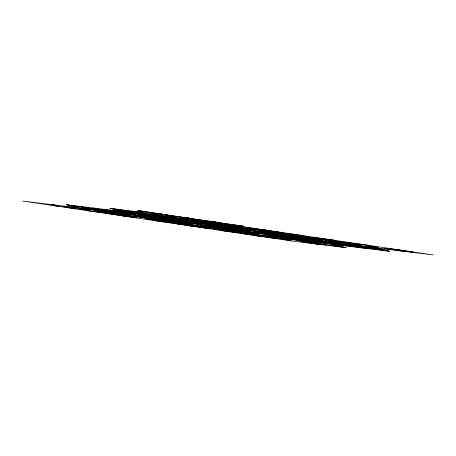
<?xml version="1.0" encoding="UTF-8"?>
<svg xmlns="http://www.w3.org/2000/svg" width="456" height="456" viewBox="0 0 456 456"><rect width="100%" height="100%" fill="white"/><g stroke="black" fill="none" stroke-linecap="round" stroke-linejoin="round"><path stroke-width="0.68" d="M164.924 214.673L190.403 218.316L182.833 217.318M170.749 215.54L164.474 214.708L188.476 218.156L187.752 218.093M138.772 210.757L137.769 210.672L161.059 214.081L160.341 214.024M144.415 211.595L145.054 211.647L139.411 210.809L162.986 214.246L155.416 213.243M55.455 205.912L59.269 206.34L57.148 206.163M197.836 219.986L195.715 219.809L199.528 220.237M210.25 221.388L217.82 222.385L190.762 218.527L191.229 218.658M215.169 222.163L215.887 222.226L191.526 218.737L191.993 218.863M235.969 225.207L243.538 226.204A23.113 0.484 8 0 0 215.517 222.289L222.933 223.372M122.464 215.865L126.272 216.292L124.152 216.115M240.888 225.982L241.612 226.045L217.449 222.653L218.629 222.876M264.839 229.938L262.724 229.761L266.532 230.189M189.468 225.811L193.276 226.239L191.161 226.062M331.848 239.885L329.728 239.708L333.535 240.135M256.471 235.763L260.285 236.191L258.164 236.014M398.852 249.837L396.731 249.66L400.545 250.087M109.902 208.341L165.18 215.135L433.2 254.938L156.813 220.96L109.902 208.341L377.921 248.144M146.137 214.343L144.74 214.172L153.792 215.62L152.395 215.449M201.415 221.137L200.019 220.966L209.07 222.414L207.674 222.243M165.18 215.135L223.816 230.913L389.652 251.296L366.197 244.986L89.803 211.014L66.348 204.704L232.184 225.087L290.82 240.865L346.098 247.659L299.187 235.04L22.8 201.062L290.82 240.865M97.117 208.654L98.513 208.825L93.292 208.016M114.313 213.858L112.917 213.687L121.969 215.135L120.572 214.964M169.592 220.653L168.196 220.482L177.247 221.929L175.851 221.758M224.871 227.447L223.474 227.276L232.526 228.724L231.129 228.553M280.149 234.241L278.753 234.07L287.804 235.518L286.408 235.347M335.428 241.036L334.031 240.865L343.083 242.313L341.687 242.142M248.326 233.757L246.93 233.586L255.981 235.034L254.585 234.863M303.605 240.551L302.208 240.38L311.26 241.828L309.863 241.657M358.883 247.346L357.487 247.175L362.708 247.984M115.619 209.88L121.86 210.775L121.564 210.695M72.065 206.243L78.307 207.132L78.01 207.052M383.935 249.757L377.693 248.868L377.99 248.947M340.085 246.04L334.14 245.225L340.381 246.12M121.627 211.498L389.652 251.296M66.348 204.704L334.373 244.501M78.079 207.856L346.098 247.659M406.262 251.626L401.035 250.817L404.865 251.455M138.236 211.823L142.067 212.462L136.84 211.652M319.16 244.348L313.933 243.538L317.764 244.177M51.135 204.544L54.965 205.183L49.738 204.373M377.853 247.34L378.149 247.42L365.963 245.71L366.259 245.79M310.849 237.388L311.146 237.468L298.959 235.758L299.256 235.837M322.58 240.546L322.877 240.625L310.69 238.915L310.981 238.995M334.305 243.698L334.601 243.778L322.415 242.073L322.711 242.153M243.846 227.441L244.142 227.521L231.956 225.811L232.252 225.891M255.571 230.593L255.867 230.673L243.681 228.963L243.977 229.043M267.301 233.751L267.598 233.831L255.411 232.121L255.708 232.201M197.174 219.467L197.471 219.547M176.837 217.489L177.133 217.569L164.947 215.859L165.243 215.939M188.567 220.647L188.864 220.721L176.677 219.017L176.974 219.097M200.292 223.799L200.589 223.879L188.402 222.169L188.698 222.249M212.023 226.957L212.319 227.037L200.133 225.327L200.429 225.406M133.289 213.847L133.585 213.927L121.399 212.222L121.695 212.302M145.019 217.005L145.31 217.084L133.124 215.374L133.42 215.454M89.741 210.21L90.037 210.29L77.851 208.58L78.147 208.66M389.356 248.662L384.089 248.457L412.817 252.145L389.356 248.662M328.423 239.611L318.174 238.796L312.309 237.223L328.423 239.611M101.124 209.731L96.889 209.378L102.817 209.982L101.124 209.731M144.672 213.368L140.442 213.015L146.365 213.619L144.672 213.368M112.854 212.884L108.619 212.53L114.541 213.134L112.854 212.884M156.402 216.526L152.167 216.172L158.095 216.777L156.402 216.526M168.127 219.678L163.892 219.325L169.82 219.929L168.127 219.678M211.681 223.32L207.446 222.967L213.374 223.571L211.681 223.32M179.858 222.836L175.623 222.482L181.551 223.087L179.858 222.836M223.406 226.472L219.171 226.119L225.099 226.723L223.406 226.472M235.136 229.63L230.901 229.277L236.829 229.881L235.136 229.63M278.684 233.267L274.449 232.913L280.377 233.518L278.684 233.267M246.861 232.782L242.626 232.429L248.554 233.033L246.861 232.782M290.415 236.425L286.18 236.071L292.108 236.675L290.415 236.425M302.14 239.577L297.905 239.223L303.833 239.827L302.14 239.577M345.688 243.219L341.458 242.866L347.381 243.47L345.688 243.219M313.865 242.734L309.635 242.381L315.558 242.985L313.865 242.734M357.418 246.371L353.183 246.018L359.111 246.622L357.418 246.371M157.918 214.531L150.092 213.568L163.784 216.11L157.918 214.531M136.903 213.089L128.888 212.103L124.796 211.003L136.903 213.089M202.31 221.131L184.167 218.897L180.006 217.78L202.31 221.131M114.37 210.889L101.477 209.304L120.236 212.467L114.37 210.889M169.649 217.683L156.528 216.076L174.22 218.914L169.649 217.683M213.265 223.047L197.288 221.086L230.787 226.056L213.265 223.047M97.504 209.959L85.335 208.466L81.122 207.332L97.504 209.959M159.036 217.523L140.613 215.26L137.535 214.428L159.036 217.523M219.364 224.939L195.892 222.055L192.164 221.052L219.364 224.939M278.81 232.246L248.389 228.097L245.305 227.27L278.81 232.246M102.589 210.706L101.192 210.535L110.244 211.977L102.589 210.706M157.867 217.501L156.471 217.33L165.522 218.772L157.867 217.501M213.14 224.295L211.744 224.124L220.801 225.566L213.14 224.295M268.419 231.089L267.022 230.918L276.074 232.36L268.419 231.089M70.817 207.252L62.529 206.232L65.122 207.115L76.682 208.831L70.817 207.252M126.095 214.046L109.873 212.051L129.988 215.095L126.095 214.046M181.374 220.841L168.788 219.296L186.732 222.283L181.374 220.841M236.653 227.635L226.393 226.375L241.458 228.929L236.653 227.635M271.85 231.961L264.292 231.032L297.796 236.008L271.85 231.961M124.705 215.015L97.065 211.618L94.067 210.814L124.705 215.015M170.709 220.67L152.344 218.413L147.755 217.181L170.709 220.67M229.824 227.937L207.617 225.207L204.539 224.38L229.824 227.937M280.332 234.145L262.895 232.001L259.817 231.175L280.332 234.145M129.242 216.144L110.187 213.807L136.629 217.729L129.242 216.144M178.877 222.249L165.465 220.601L193.048 224.694L178.877 222.249M248.383 230.793L237.707 229.476L250.338 231.317L248.383 230.793M303.656 237.587L283.626 235.125L309.521 239.161L303.656 237.587M358.935 244.382L344.018 242.546L360.194 244.718L358.935 244.382M191.708 224.968L158.203 219.991L191.708 224.968M282.503 236.128L274.626 235.159L269.838 233.871L282.503 236.128M353.423 244.843L328.371 241.543L353.423 244.843M181.323 223.81L179.926 223.639L188.978 225.082L181.323 223.81M236.596 230.605L235.199 230.434L244.256 231.876L236.596 230.605M291.874 237.399L290.478 237.228L299.529 238.67L291.874 237.399M347.153 244.194L345.756 244.023L354.808 245.465L347.153 244.194M188.55 225.15L177.19 223.753L210.695 228.73L188.55 225.15M246.987 232.332L232.469 230.548L257.668 234.293L246.987 232.332M315.387 240.739L293.955 238.106L321.252 242.318L315.387 240.739M370.665 247.534L356.193 245.755L376.525 249.113L370.665 247.534M258.712 234.914L245.59 233.307L225.213 229.944L258.712 234.914M369.269 248.509L344.787 245.499L335.764 243.532L369.269 248.509M265.979 236.379L244.199 233.706L277.698 238.676L265.979 236.379M314.104 242.296L299.472 240.5L317.074 243.111L314.104 242.296M325.721 244.866L304.209 242.221L299.797 241.019L325.721 244.866M236.556 230.212L217.073 227.755L213.482 226.786L236.556 230.212M306.586 240.614L284.236 237.747L280.491 236.738L306.586 240.614M156.744 220.162L144.854 218.532L157.041 220.242L156.744 220.162M279.026 236.903L267.136 235.279L279.323 236.983L279.026 236.903M223.748 230.109L211.858 228.479L224.044 230.189L223.748 230.109M290.757 240.061L278.867 238.431L291.053 240.141L290.757 240.061"/></g></svg>
